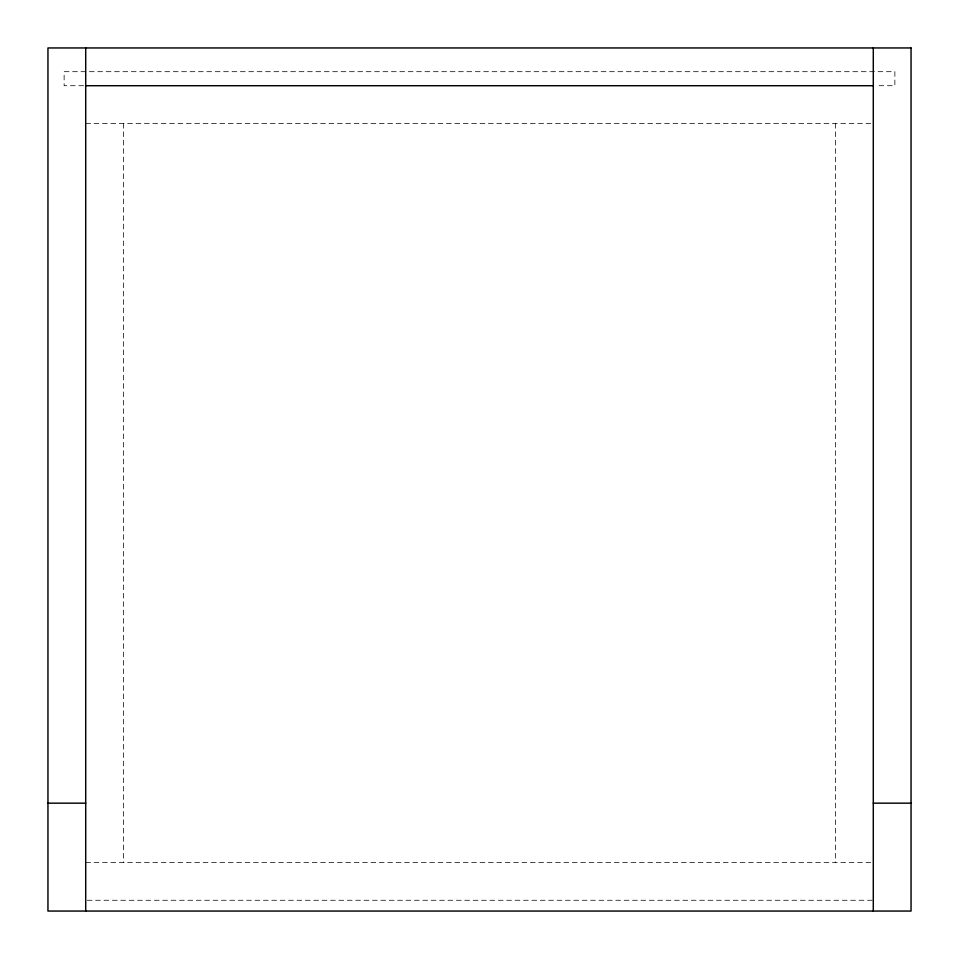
<?xml version="1.0" encoding="UTF-8"?>
<svg xmlns="http://www.w3.org/2000/svg" width="959" height="959" viewBox="0 0 959 959"><rect width="100%" height="100%" fill="white"/><g stroke="black" fill="none" stroke-linecap="round" stroke-linejoin="round"><path stroke-width="0.72" stroke-dasharray="4.79 3.6" d="M83.589 85.711L64.133 85.711L64.133 71.685L894.867 71.685L894.867 85.711L875.411 85.711M85.711 123.471L871.839 123.471M85.711 862.501L871.839 862.501M87.209 900.261L873.289 900.261M835.529 123.471L835.529 862.501M123.471 123.471L123.471 862.501"/><path stroke-width="1.44" d="M85.711 85.711L873.289 85.711M47.95 803.163L85.711 803.163M873.289 803.163L911.05 803.163M873.289 47.95L873.289 911.05M85.711 47.95L85.711 911.05M911.05 47.95L47.95 47.95L47.95 911.05L911.05 911.05L911.05 47.95"/></g></svg>
